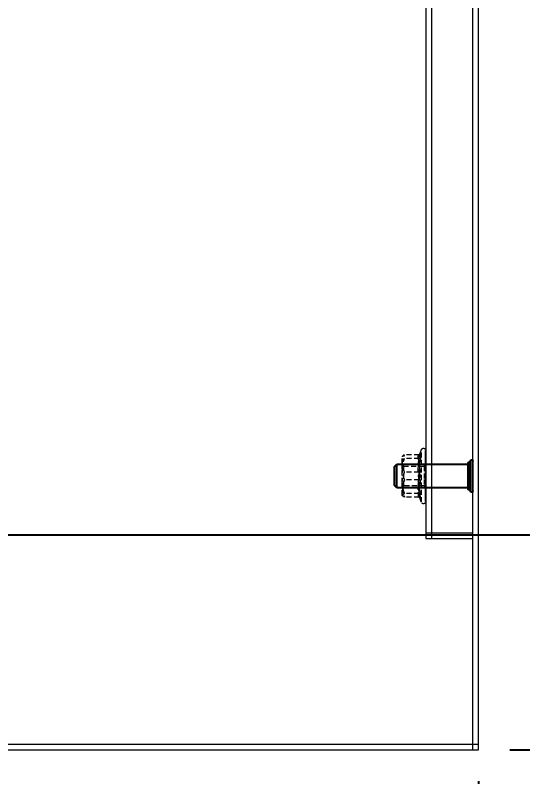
# Model space of a CAD drawing. Header units: millimetres. Extents: x 2222 to 6110, y 1393 to 4154.
# Drawn here: x 5673.4 to 5803.1, y 3051.5 to 3246.1 of the extents above; entities that cross this region are included whole.
import ezdxf

# ---------------------------------------------------------------- set-up
doc = ezdxf.new("R2010")
doc.units = ezdxf.units.MM
doc.linetypes.add('HIDDEN', pattern=[1.905, 1.27, -0.635])
doc.layers.add('BUSBAR', color=3, linetype='Continuous')
doc.layers.add('GR1-1', color=3, linetype='Continuous')
doc.styles.add('TAMCO', font='cordia.shx', dxfattribs={"width": 0.8, "height": 25})
doc.dimstyles.new('TAMCO', dxfattribs={"dimtxt": 25, "dimasz": 12, "dimexe": 4, "dimexo": 8, "dimgap": 7, "dimtad": 2, "dimdec": 1, "dimdsep": 46, "dimtxsty": 'TAMCO', "dimblk": 'OPEN30', "dimcen": 2.5, "dimclrd": 4, "dimclre": 4, "dimclrt": 3, "dimadec": 0, "dimazin": 0, "dimtfac": 1, "dimtdec": 1, "dimtmove": 0, "dimatfit": 3, "dimldrblk": 'OPEN30', "dimfxl": 0, "dimarcsym": 0})

# ---------------------------------------------------------------- blocks, each defined once
blk = doc.blocks.new('A$C310157CF')
at = {"color": 7, "linetype": 'HIDDEN', "lineweight": 0}
for p, q in [((-3.18, 6), (-5, 6)), ((1.76, 6), (-3.18, 6)), ((4.93, 6), (1.76, 6)), ((-5.41, 1.72), (-5.41, 5.4)), ((-4.46, 1.72), (-4.46, 5.4)), ((2.5, 5.65), (-2.5, 5.65)), ((-0.95, 1.72), (-0.95, 5.4)), ((0.95, 1.72), (0.95, 5.4)), ((4.46, 1.72), (4.46, 5.4)), ((5.41, 1.72), (5.41, 5.4)), ((6.71, 1.1), (-6.72, 1.1)), ((-2.5, 0.38), (0.88, 0.38)), ((0.88, 0.38), (2.5, 0.38))]:
    blk.add_line(p, q, dxfattribs=at)
blk.add_line((6.53, 0), (-6.53, 0))
for centre, start, end in [((-6.53, 0.57), 110, 270), ((6.53, 0.57), 270, 70)]:
    blk.add_arc(centre, 0.567, start, end, dxfattribs=at)
for points, knots in [([(-3.18, 6), (-3.79, 5.92), (-4.55, 5.82), (-5.26, 5.47), (-5.41, 5.4)], [0, 0, 0, 0, 0.801462, 1, 1, 1, 1]), ([(-5.41, 5.4), (-5.27, 5.68), (-5.11, 5.99), (-4.95, 6), (-4.93, 6)], [0, 0, 0, 0, 0.896037, 1, 1, 1, 1]), ([(-1.76, 6), (-1.89, 6), (-2.78, 5.98), (-3.7, 5.71), (-4.43, 5.41), (-4.46, 5.4)], [0, 0, 0, 0, 0.148486, 0.965571, 1, 1, 1, 1]), ([(-0.95, 5.4), (-1.6, 5.68), (-2.34, 5.99), (-3.1, 6), (-3.18, 6)], [0, 0, 0, 0, 0.896037, 1, 1, 1, 1]), ([(0.95, 5.4), (0.72, 5.49), (-0.15, 5.84), (-1.07, 5.93), (-1.76, 6)], [0, 0, 0, 0, 0.263253, 1, 1, 1, 1]), ([(1.76, 6), (1.62, 6), (0.73, 5.98), (-0.18, 5.71), (-0.92, 5.41), (-0.95, 5.4)], [0, 0, 0, 0, 0.148486, 0.965571, 1, 1, 1, 1]), ([(0.95, 5.4), (1.6, 5.68), (2.34, 5.99), (3.1, 6), (3.18, 6)], [0, 0, 0, 0, 0.896035, 1, 1, 1, 1]), ([(4.46, 5.4), (4.23, 5.49), (3.36, 5.84), (2.44, 5.93), (1.76, 6)], [0, 0, 0, 0, 0.263254, 1, 1, 1, 1]), ([(3.18, 6), (3.79, 5.92), (4.55, 5.82), (5.26, 5.47), (5.41, 5.4)], [0, 0, 0, 0, 0.801465, 1, 1, 1, 1]), ([(4.93, 6), (4.8, 5.92), (4.64, 5.82), (4.49, 5.47), (4.46, 5.4)], [0, 0, 0, 0, 0.801461, 1, 1, 1, 1]), ([(5.41, 5.4), (5.27, 5.68), (5.11, 5.99), (4.95, 6), (4.93, 6)], [0, 0, 0, 0, 0.896037, 1, 1, 1, 1]), ([(-5.41, 1.72), (-4.67, 1.85), (-3.19, 2.11), (-1.7, 1.85), (-0.95, 1.72)], [0, 0, 0, 0, 0.492149, 1, 1, 1, 1]), ([(-4.46, 1.72), (-4.61, 1.85), (-4.93, 2.11), (-5.25, 1.85), (-5.41, 1.72)], [0, 0, 0, 0, 0.492148, 1, 1, 1, 1]), ([(0.95, 1.72), (0.06, 1.85), (-1.74, 2.11), (-3.54, 1.85), (-4.46, 1.72)], [0, 0, 0, 0, 0.492148, 1, 1, 1, 1]), ([(-0.95, 1.72), (-0.06, 1.85), (1.74, 2.11), (3.54, 1.85), (4.46, 1.72)], [0, 0, 0, 0, 0.492149, 1, 1, 1, 1]), ([(5.41, 1.72), (4.67, 1.85), (3.19, 2.11), (1.7, 1.85), (0.95, 1.72)], [0, 0, 0, 0, 0.492147, 1, 1, 1, 1]), ([(4.46, 1.72), (4.61, 1.85), (4.93, 2.11), (5.25, 1.85), (5.41, 1.72)], [0, 0, 0, 0, 0.492148, 1, 1, 1, 1]), ([(-5.68, 1.34), (-5.68, 1.34), (-5.64, 1.36), (-5.56, 1.4), (-5.48, 1.49), (-5.42, 1.6), (-5.41, 1.68), (-5.41, 1.72)], [0, 0, 0, 0, 0.007907, 0.267532, 0.528602, 0.763814, 1, 1, 1, 1]), ([(-1, 1.34), (-1.18, 1.38), (-2.09, 1.59), (-3.66, 1.74), (-5.04, 1.47), (-5.68, 1.34)], [0, 0, 0, 0, 0.118083, 0.592258, 1, 1, 1, 1]), ([(-5.49, 1.48), (-5.35, 1.57), (-5.07, 1.74), (-4.81, 1.47), (-4.68, 1.34)], [0, 0, 0, 0, 0.500552, 1, 1, 1, 1]), ([(-4.46, 1.72), (-4.46, 1.68), (-4.47, 1.6), (-4.52, 1.49), (-4.59, 1.4), (-4.65, 1.36), (-4.68, 1.34), (-4.68, 1.34)], [0, 0, 0, 0, 0.236185, 0.471405, 0.732466, 0.992087, 1, 1, 1, 1]), ([(-4.68, 1.34), (-4.46, 1.38), (-3.35, 1.59), (-1.43, 1.74), (0.23, 1.47), (1, 1.34)], [0, 0, 0, 0, 0.118083, 0.592258, 1, 1, 1, 1]), ([(-1, 1.34), (-0.99, 1.34), (-0.99, 1.36), (-0.97, 1.4), (-0.96, 1.49), (-0.95, 1.6), (-0.95, 1.68), (-0.95, 1.72)], [0, 0, 0, 0, 0.007908, 0.267532, 0.528599, 0.763814, 1, 1, 1, 1]), ([(4.68, 1.34), (4.46, 1.38), (3.35, 1.59), (1.43, 1.74), (-0.23, 1.47), (-1, 1.34)], [0, 0, 0, 0, 0.118084, 0.592258, 1, 1, 1, 1]), ([(0.95, 1.72), (0.95, 1.68), (0.95, 1.6), (0.96, 1.49), (0.97, 1.4), (0.99, 1.36), (0.99, 1.34), (1, 1.34)], [0, 0, 0, 0, 0.236186, 0.471401, 0.732468, 0.992092, 1, 1, 1, 1]), ([(1, 1.34), (1.18, 1.38), (2.09, 1.59), (3.66, 1.74), (5.04, 1.47), (5.68, 1.34)], [0, 0, 0, 0, 0.118083, 0.592257, 1, 1, 1, 1]), ([(4.68, 1.34), (4.68, 1.34), (4.65, 1.36), (4.59, 1.4), (4.52, 1.49), (4.47, 1.6), (4.46, 1.68), (4.46, 1.72)], [0, 0, 0, 0, 0.007913, 0.267525, 0.5286, 0.763814, 1, 1, 1, 1]), ([(5.68, 1.34), (5.64, 1.38), (5.43, 1.59), (5.09, 1.74), (4.81, 1.47), (4.68, 1.34)], [0, 0, 0, 0, 0.118084, 0.592259, 1, 1, 1, 1]), ([(5.3, 1.62), (5.3, 1.62), (5.32, 1.63), (5.39, 1.6), (5.49, 1.47), (5.51, 1.45)], [0, 0, 0, 0, 0.006763, 0.854115, 1, 1, 1, 1]), ([(5.41, 1.72), (5.41, 1.68), (5.42, 1.6), (5.48, 1.49), (5.56, 1.4), (5.64, 1.36), (5.68, 1.34), (5.68, 1.34)], [0, 0, 0, 0, 0.236186, 0.471402, 0.732454, 0.992093, 1, 1, 1, 1])]:
    blk.add_open_spline(points, degree=3, knots=knots, dxfattribs=at)
for points in [[(-3, 6), (-2.5, 5.65)], [(2.5, 5.65), (3, 6)], [(-2.5, 5.65), (-2.5, 0.38)], [(2.5, 0.38), (2.5, 5.65)], [(-5.34, 1.61), (-6.73, 1.1)], [(-5.52, 1.43), (-5.48, 1.47)], [(-5.35, 1.6), (-5.33, 1.6)], [(-2.5, 0.38), (-3, 0.03)], [(-3, 0.03), (-3, 0)], [(3, 0.03), (2.5, 0.38)], [(3, 0), (3, 0.03)], [(6.73, 1.1), (5.34, 1.61)], [(5.51, 1.45), (5.52, 1.43)]]:
    blk.add_open_spline(points, degree=1, dxfattribs=at)
blk = doc.blocks.new('A$C1D0F77C0')
for p, q in [((2.41, 0), (-2.41, 0)), ((0.75, -0.59), (-3, -0.59)), ((3, -0.59), (0.75, -0.59))]:
    blk.add_line(p, q)
at = {"color": 0, "linetype": 'ByBlock', "lineweight": -2}
for p, q in [((0.96, -19.4), (-3.8, -19.4)), ((-3.35, -18.8), (-3.37, -18.8)), ((-3.34, -19.18), (-3.37, -19.18)), ((-3.34, -18.8), (-3.35, -18.8)), ((-3.35, -19.4), (-3.35, -19.18)), ((-3.14, -18.8), (-3.34, -18.8)), ((-3.34, -19.18), (-3.14, -19.18)), ((-3.34, -19.4), (-3.34, -19.18)), ((-3.33, -19.4), (-3.33, -19.18)), ((-3.33, -19.4), (-3.33, -19.18)), ((-2.78, -18.8), (-3.14, -18.8)), ((-3.14, -19.4), (-3.14, -19.18)), ((-2.66, -19.18), (-3.14, -19.18)), ((-3.13, -19.4), (-3.13, -19.18)), ((-3.12, -19.4), (-3.12, -19.18)), ((-3.06, -19.4), (-3.06, -19.18)), ((-2.98, -19.18), (-2.98, -18.8)), ((-2.98, -19.18), (-2.98, -18.8)), ((-2.97, -19.18), (-2.97, -18.8)), ((-2.96, -19.18), (-2.96, -18.8)), ((-2.8, -19.18), (-2.8, -18.8)), ((-2.78, -19.18), (-2.78, -18.8)), ((-2.76, -19.18), (-2.76, -18.8)), ((-2.66, -18.8), (-2.75, -18.8)), ((-2.75, -19.4), (-2.75, -19.18)), ((-2.74, -19.18), (-2.74, -18.8)), ((-2.11, -18.8), (-2.66, -18.8)), ((-2.66, -19.18), (-2.39, -19.18)), ((-2.66, -19.4), (-2.66, -19.18)), ((-2.65, -19.4), (-2.65, -19.18)), ((-2.63, -19.4), (-2.63, -19.18)), ((-2.43, -19.18), (-2.43, -18.8)), ((-2.39, -19.18), (-2.39, -18.8)), ((-2.08, -19.18), (-2.39, -19.18)), ((-2.37, -19.18), (-2.37, -18.8)), ((-2.33, -19.18), (-2.33, -18.8)), ((-1.84, -18.8), (-2.11, -18.8)), ((-2.11, -19.4), (-2.11, -19.18)), ((-1.27, -19.18), (-2.11, -19.18)), ((-2.08, -19.4), (-2.08, -19.18)), ((-2.07, -19.4), (-2.07, -19.18)), ((-1.94, -19.4), (-1.94, -19.18)), ((-1.89, -18.8), (-1.81, -18.8)), ((-1.89, -19.18), (-1.89, -18.8)), ((-1.84, -19.18), (-1.84, -18.8)), ((-1.81, -19.18), (-1.81, -18.8)), ((-1.42, -18.8), (-1.76, -18.8)), ((-1.76, -19.18), (-1.76, -18.8)), ((-1.27, -18.8), (-1.42, -18.8)), ((-1.42, -19.4), (-1.42, -19.18)), ((-0.51, -18.8), (-1.27, -18.8)), ((-1.27, -19.18), (-1.17, -19.18)), ((-1.27, -19.4), (-1.27, -19.18)), ((-1.25, -19.4), (-1.25, -19.18)), ((-1.22, -19.18), (-1.22, -18.8)), ((-1.22, -19.4), (-1.22, -19.18)), ((-1.17, -19.18), (-1.17, -18.8)), ((-1.13, -19.18), (-1.13, -18.8)), ((-1.07, -19.18), (-1.07, -18.8)), ((-0.48, -19.18), (-1.07, -19.18)), ((-0.41, -18.8), (-0.51, -18.8)), ((-0.51, -19.4), (-0.51, -19.18)), ((0.46, -19.18), (-0.51, -19.18)), ((-0.48, -19.4), (-0.48, -19.18)), ((-0.47, -18.8), (-0.37, -18.8)), ((-0.47, -19.18), (-0.47, -18.8)), ((-0.46, -19.4), (-0.46, -19.18)), ((-0.41, -19.18), (-0.41, -18.8)), ((0.3, -18.8), (-0.41, -18.8)), ((-0.37, -19.18), (-0.37, -18.8)), ((-0.31, -19.18), (-0.31, -18.8)), ((-0.3, -19.4), (-0.3, -19.18)), ((0.31, -18.8), (0.3, -18.8)), ((0.3, -18.8), (0.37, -18.8)), ((0.3, -19.4), (0.3, -19.18)), ((0.31, -19.18), (0.31, -18.8)), ((0.37, -19.18), (0.37, -18.8)), ((0.46, -18.8), (0.37, -18.8)), ((0.41, -19.18), (0.41, -18.8)), ((1.22, -18.8), (0.46, -18.8)), ((0.46, -19.4), (0.46, -19.18)), ((0.46, -19.18), (0.51, -19.18)), ((0.47, -19.18), (0.47, -18.8)), ((1.13, -19.18), (0.48, -19.18)), ((0.48, -19.4), (0.48, -19.18)), ((0.51, -19.4), (0.51, -19.18)), ((3.8, -19.4), (0.96, -19.4)), ((1.07, -19.18), (1.07, -18.8)), ((1.13, -19.18), (1.13, -18.8)), ((1.13, -19.18), (1.22, -19.18)), ((1.17, -19.18), (1.17, -18.8)), ((1.27, -18.8), (1.22, -18.8)), ((1.22, -19.18), (1.22, -18.8)), ((2.07, -19.18), (1.22, -19.18)), ((1.22, -19.4), (1.22, -19.18)), ((1.76, -18.8), (1.25, -18.8)), ((1.25, -19.4), (1.25, -19.18)), ((1.27, -19.4), (1.27, -19.18)), ((1.42, -19.4), (1.42, -19.18)), ((1.76, -19.18), (1.76, -18.8)), ((1.81, -19.18), (1.81, -18.8)), ((2.07, -18.8), (1.81, -18.8)), ((1.84, -19.18), (1.84, -18.8)), ((1.89, -19.18), (1.89, -18.8)), ((1.94, -19.4), (1.94, -19.18)), ((2.63, -18.8), (2.07, -18.8)), ((2.07, -19.4), (2.07, -19.18)), ((2.07, -19.18), (2.11, -19.18)), ((2.37, -19.18), (2.08, -19.18)), ((2.08, -19.4), (2.08, -19.18)), ((2.11, -19.4), (2.11, -19.18)), ((2.33, -19.18), (2.33, -18.8)), ((2.37, -19.18), (2.37, -18.8)), ((2.37, -19.18), (2.63, -19.18)), ((2.39, -19.18), (2.39, -18.8)), ((2.43, -19.18), (2.43, -18.8)), ((2.66, -18.8), (2.63, -18.8)), ((3.12, -19.18), (2.63, -19.18)), ((2.63, -19.4), (2.63, -19.18)), ((2.76, -18.8), (2.65, -18.8)), ((2.65, -19.4), (2.65, -19.18)), ((2.66, -19.4), (2.66, -19.18)), ((2.74, -19.18), (2.74, -18.8)), ((2.75, -19.4), (2.75, -19.18)), ((2.76, -19.18), (2.76, -18.8)), ((3.12, -18.8), (2.76, -18.8)), ((2.78, -19.18), (2.78, -18.8)), ((2.8, -19.18), (2.8, -18.8)), ((2.96, -19.18), (2.96, -18.8)), ((2.97, -19.18), (2.97, -18.8)), ((2.98, -19.18), (2.98, -18.8)), ((2.98, -19.18), (2.98, -18.8)), ((3.06, -19.4), (3.06, -19.18)), ((3.33, -18.8), (3.12, -18.8)), ((3.12, -19.4), (3.12, -19.18)), ((3.12, -19.18), (3.33, -19.18)), ((3.13, -19.4), (3.13, -19.18)), ((3.14, -19.4), (3.14, -19.18)), ((3.34, -18.8), (3.33, -18.8)), ((3.37, -19.18), (3.33, -19.18)), ((3.33, -19.4), (3.33, -19.18)), ((3.33, -19.4), (3.33, -19.18)), ((3.34, -19.4), (3.34, -19.18)), ((3.35, -18.8), (3.37, -18.8)), ((3.35, -19.4), (3.35, -19.18)), ((3.8, -19.99), (-3.8, -19.99))]:
    blk.add_line(p, q, dxfattribs=at)
for centre, start, end in [((-3.8, -19.7), 90, 270), ((3.8, -19.7), 270, 90)]:
    blk.add_arc(centre, 0.297, start, end, dxfattribs=at)
for points in [[(-2.41, 0), (-3, -0.59)], [(3, -0.59), (2.41, 0)], [(-3, -0.59), (-3, -19.18)], [(3, -19.18), (3, -0.59)]]:
    blk.add_open_spline(points, degree=1)
for points in [[(-3.37, -18.8), (-3.74, -19.4)], [(-3.37, -19.18), (-3.37, -19.4)], [(3.74, -19.4), (3.37, -18.8)], [(3.37, -19.4), (3.37, -19.18)], [(-3.8, -19.99), (-3.8, -20)], [(3.8, -20), (3.8, -19.99)]]:
    blk.add_open_spline(points, degree=1, dxfattribs=at)
for points, knots in [([(-3.35, -18.8), (-3.42, -18.91), (-3.55, -19.11), (-3.67, -19.31), (-3.72, -19.4)], [0, 0, 0, 0, 0.559493, 1, 1, 1, 1]), ([(-3.7, -19.4), (-3.65, -19.31), (-3.53, -19.11), (-3.4, -18.91), (-3.33, -18.8)], [0, 0, 0, 0, 0.440507, 1, 1, 1, 1]), ([(-3.69, -19.4), (-3.58, -19.21), (-3.46, -19.01), (-3.34, -18.81), (-3.34, -18.8)], [0, 0, 0, 0, 0.950163, 1, 1, 1, 1]), ([(-3.33, -18.8), (-3.4, -18.93), (-3.52, -19.13), (-3.64, -19.33), (-3.68, -19.4)], [0, 0, 0, 0, 0.625372, 1, 1, 1, 1]), ([(-3.14, -18.8), (-3.14, -18.81), (-3.26, -19.01), (-3.38, -19.21), (-3.5, -19.4)], [0, 0, 0, 0, 0.049832, 1, 1, 1, 1]), ([(-3.48, -19.4), (-3.43, -19.33), (-3.31, -19.13), (-3.19, -18.93), (-3.12, -18.8)], [0, 0, 0, 0, 0.374629, 1, 1, 1, 1]), ([(-3.45, -19.4), (-3.41, -19.33), (-3.3, -19.13), (-3.19, -18.93), (-3.13, -18.8)], [0, 0, 0, 0, 0.374627, 1, 1, 1, 1]), ([(-3.06, -18.8), (-3.12, -18.93), (-3.23, -19.13), (-3.33, -19.33), (-3.37, -19.4)], [0, 0, 0, 0, 0.625372, 1, 1, 1, 1]), ([(-2.75, -18.8), (-2.82, -18.93), (-2.93, -19.13), (-3.04, -19.33), (-3.08, -19.4)], [0, 0, 0, 0, 0.625373, 1, 1, 1, 1]), ([(-2.96, -19.4), (-2.92, -19.33), (-2.82, -19.13), (-2.71, -18.93), (-2.65, -18.8)], [0, 0, 0, 0, 0.374626, 1, 1, 1, 1]), ([(-2.92, -19.4), (-2.89, -19.33), (-2.8, -19.13), (-2.71, -18.93), (-2.66, -18.8)], [0, 0, 0, 0, 0.374627, 1, 1, 1, 1]), ([(-2.63, -18.8), (-2.68, -18.93), (-2.77, -19.13), (-2.85, -19.33), (-2.89, -19.4)], [0, 0, 0, 0, 0.625374, 1, 1, 1, 1]), ([(-2.11, -18.8), (-2.16, -18.93), (-2.25, -19.13), (-2.34, -19.33), (-2.37, -19.4)], [0, 0, 0, 0, 0.625373, 1, 1, 1, 1]), ([(-2.33, -19.4), (-2.3, -19.33), (-2.21, -19.13), (-2.12, -18.93), (-2.07, -18.8)], [0, 0, 0, 0, 0.374627, 1, 1, 1, 1]), ([(-2.28, -19.4), (-2.25, -19.33), (-2.19, -19.13), (-2.12, -18.93), (-2.08, -18.8)], [0, 0, 0, 0, 0.374628, 1, 1, 1, 1]), ([(-1.94, -18.8), (-1.98, -18.93), (-2.03, -19.13), (-2.09, -19.33), (-2.11, -19.4)], [0, 0, 0, 0, 0.625373, 1, 1, 1, 1]), ([(-1.42, -18.8), (-1.46, -18.93), (-1.52, -19.13), (-1.58, -19.33), (-1.61, -19.4)], [0, 0, 0, 0, 0.625375, 1, 1, 1, 1]), ([(-1.43, -19.4), (-1.4, -19.33), (-1.35, -19.13), (-1.29, -18.93), (-1.25, -18.8)], [0, 0, 0, 0, 0.374626, 1, 1, 1, 1]), ([(-1.37, -19.4), (-1.35, -19.33), (-1.32, -19.13), (-1.29, -18.93), (-1.27, -18.8)], [0, 0, 0, 0, 0.374623, 1, 1, 1, 1]), ([(-1.22, -18.8), (-1.24, -18.91), (-1.27, -19.11), (-1.3, -19.31), (-1.31, -19.4)], [0, 0, 0, 0, 0.559496, 1, 1, 1, 1]), ([(-0.51, -18.8), (-0.53, -18.93), (-0.57, -19.13), (-0.6, -19.33), (-0.61, -19.4)], [0, 0, 0, 0, 0.625376, 1, 1, 1, 1]), ([(-0.56, -19.4), (-0.54, -19.31), (-0.51, -19.11), (-0.48, -18.91), (-0.46, -18.8)], [0, 0, 0, 0, 0.440504, 1, 1, 1, 1]), ([(-0.49, -19.4), (-0.49, -19.21), (-0.48, -19.01), (-0.48, -18.81), (-0.48, -18.8)], [0, 0, 0, 0, 0.950166, 1, 1, 1, 1]), ([(-0.3, -18.8), (-0.3, -18.91), (-0.3, -19.11), (-0.29, -19.31), (-0.29, -19.4)], [0, 0, 0, 0, 0.559496, 1, 1, 1, 1]), ([(0.3, -18.8), (0.3, -18.81), (0.3, -19.01), (0.3, -19.21), (0.29, -19.4)], [0, 0, 0, 0, 0.049834, 1, 1, 1, 1]), ([(0.56, -19.4), (0.53, -19.21), (0.49, -19.01), (0.46, -18.81), (0.46, -18.8)], [0, 0, 0, 0, 0.950161, 1, 1, 1, 1]), ([(0.49, -19.4), (0.49, -19.31), (0.49, -19.11), (0.48, -18.91), (0.48, -18.8)], [0, 0, 0, 0, 0.440504, 1, 1, 1, 1]), ([(0.51, -18.8), (0.53, -18.93), (0.57, -19.13), (0.6, -19.33), (0.61, -19.4)], [0, 0, 0, 0, 0.625377, 1, 1, 1, 1]), ([(1.22, -18.8), (1.22, -18.81), (1.25, -19.01), (1.28, -19.21), (1.31, -19.4)], [0, 0, 0, 0, 0.049837, 1, 1, 1, 1]), ([(1.43, -19.4), (1.4, -19.33), (1.35, -19.13), (1.29, -18.93), (1.25, -18.8)], [0, 0, 0, 0, 0.374627, 1, 1, 1, 1]), ([(1.37, -19.4), (1.35, -19.33), (1.32, -19.13), (1.29, -18.93), (1.27, -18.8)], [0, 0, 0, 0, 0.374623, 1, 1, 1, 1]), ([(1.42, -18.8), (1.46, -18.93), (1.52, -19.13), (1.58, -19.33), (1.61, -19.4)], [0, 0, 0, 0, 0.625378, 1, 1, 1, 1]), ([(1.94, -18.8), (1.98, -18.93), (2.03, -19.13), (2.09, -19.33), (2.11, -19.4)], [0, 0, 0, 0, 0.625373, 1, 1, 1, 1]), ([(2.33, -19.4), (2.3, -19.33), (2.21, -19.13), (2.12, -18.93), (2.07, -18.8)], [0, 0, 0, 0, 0.374627, 1, 1, 1, 1]), ([(2.28, -19.4), (2.25, -19.33), (2.19, -19.13), (2.12, -18.93), (2.08, -18.8)], [0, 0, 0, 0, 0.374625, 1, 1, 1, 1]), ([(2.11, -18.8), (2.16, -18.93), (2.25, -19.13), (2.34, -19.33), (2.37, -19.4)], [0, 0, 0, 0, 0.625373, 1, 1, 1, 1]), ([(2.63, -18.8), (2.68, -18.93), (2.77, -19.13), (2.85, -19.33), (2.89, -19.4)], [0, 0, 0, 0, 0.625373, 1, 1, 1, 1]), ([(2.96, -19.4), (2.92, -19.33), (2.82, -19.13), (2.71, -18.93), (2.65, -18.8)], [0, 0, 0, 0, 0.374628, 1, 1, 1, 1]), ([(2.92, -19.4), (2.89, -19.33), (2.8, -19.13), (2.71, -18.93), (2.66, -18.8)], [0, 0, 0, 0, 0.374623, 1, 1, 1, 1]), ([(2.75, -18.8), (2.82, -18.93), (2.93, -19.13), (3.04, -19.33), (3.08, -19.4)], [0, 0, 0, 0, 0.625376, 1, 1, 1, 1]), ([(3.06, -18.8), (3.12, -18.93), (3.23, -19.13), (3.33, -19.33), (3.37, -19.4)], [0, 0, 0, 0, 0.625374, 1, 1, 1, 1]), ([(3.48, -19.4), (3.43, -19.33), (3.31, -19.13), (3.19, -18.93), (3.12, -18.8)], [0, 0, 0, 0, 0.374626, 1, 1, 1, 1]), ([(3.45, -19.4), (3.41, -19.33), (3.3, -19.13), (3.19, -18.93), (3.13, -18.8)], [0, 0, 0, 0, 0.374629, 1, 1, 1, 1]), ([(3.14, -18.8), (3.21, -18.91), (3.32, -19.11), (3.44, -19.31), (3.5, -19.4)], [0, 0, 0, 0, 0.559499, 1, 1, 1, 1]), ([(3.33, -18.8), (3.4, -18.93), (3.52, -19.13), (3.64, -19.33), (3.68, -19.4)], [0, 0, 0, 0, 0.625375, 1, 1, 1, 1]), ([(3.7, -19.4), (3.59, -19.21), (3.46, -19.01), (3.34, -18.81), (3.33, -18.8)], [0, 0, 0, 0, 0.950171, 1, 1, 1, 1]), ([(3.69, -19.4), (3.64, -19.31), (3.52, -19.11), (3.4, -18.91), (3.34, -18.8)], [0, 0, 0, 0, 0.440507, 1, 1, 1, 1]), ([(3.35, -18.8), (3.36, -18.81), (3.48, -19.01), (3.61, -19.21), (3.72, -19.4)], [0, 0, 0, 0, 0.049829, 1, 1, 1, 1])]:
    blk.add_open_spline(points, degree=3, knots=knots, dxfattribs=at)
blk = doc.blocks.new('A$C1F43471B')
at = {"rotation": 90}
for name, p in [('A$C310157CF', (-11.99, 0)), ('A$C1D0F77C0', (-19.99, 0))]:
    blk.add_blockref(name, p, dxfattribs=at)
blk = doc.blocks.new('_Open30')
at = {"color": 0, "linetype": 'ByBlock', "lineweight": -2}
for p, q in [((-1, 0.268), (0, 0)), ((0, 0), (-1, -0.268)), ((0, 0), (-1, 0))]:
    blk.add_line(p, q, dxfattribs=at)
blk = doc.blocks.new('*D54')
at = {"layer": 'BUSBAR', "color": 4, "lineweight": -2}
for p, q in [((5566.76, 3050.33), (5566.76, 2948.18)), ((5791.76, 3050.33), (5791.76, 2948.18)), ((5779.76, 2952.18), (5578.76, 2952.18))]:
    blk.add_line(p, q, dxfattribs=at)
at = {"layer": 'DEFPOINTS', "color": 0}
for p in [(5566.76, 3058.33), (5791.76, 3058.33), (5566.76, 2952.18)]:
    blk.add_point(p, dxfattribs=at)
at = {"layer": 'BUSBAR', "color": 4, "lineweight": -2, "xscale": 12, "yscale": 12, "zscale": 12, "rotation": 180}
blk.add_blockref('_Open30', (5566.76, 2952.18), dxfattribs=at)
at = {"layer": 'BUSBAR', "color": 4, "lineweight": -2, "xscale": 12, "yscale": 12, "zscale": 12}
blk.add_blockref('_Open30', (5791.76, 2952.18), dxfattribs=at)
at = {"layer": 'BUSBAR', "color": 3, "lineweight": 9, "insert": (5679.26, 2932.68), "char_height": 25, "attachment_point": 5, "style": 'TAMCO'}
blk.add_mtext('225', dxfattribs=at)
blk = doc.blocks.new('*D41')
at = {"layer": 'BUSBAR', "color": 4, "lineweight": -2}
for p, q in [((5541.76, 3052.33), (5541.76, 2890.72)), ((5791.76, 3050.33), (5791.76, 2890.72)), ((5553.76, 2894.72), (5779.76, 2894.72))]:
    blk.add_line(p, q, dxfattribs=at)
at = {"layer": 'DEFPOINTS', "color": 0}
for p in [(5541.76, 3060.33), (5791.76, 3058.33), (5791.76, 2894.72)]:
    blk.add_point(p, dxfattribs=at)
at = {"layer": 'BUSBAR', "color": 4, "lineweight": -2, "xscale": 12, "yscale": 12, "zscale": 12, "rotation": 180}
blk.add_blockref('_Open30', (5541.76, 2894.72), dxfattribs=at)
at = {"layer": 'BUSBAR', "color": 4, "lineweight": -2, "xscale": 12, "yscale": 12, "zscale": 12}
blk.add_blockref('_Open30', (5791.76, 2894.72), dxfattribs=at)
at = {"layer": 'BUSBAR', "color": 3, "lineweight": 9, "insert": (5691.76, 2875.22), "char_height": 25, "attachment_point": 5, "style": 'TAMCO'}
blk.add_mtext('250', dxfattribs=at)
blk = doc.blocks.new('*D56')
at = {"layer": 'BUSBAR', "color": 4, "lineweight": -2}
for p, q in [((5604.76, 3113.33), (5837.2, 3113.33)), ((5833.2, 3070.33), (5833.2, 3101.33)), ((5799.76, 3058.33), (5837.2, 3058.33))]:
    blk.add_line(p, q, dxfattribs=at)
at = {"layer": 'DEFPOINTS', "color": 0}
for p in [(5596.76, 3113.33), (5833.2, 3113.33), (5791.76, 3058.33)]:
    blk.add_point(p, dxfattribs=at)
at = {"layer": 'BUSBAR', "color": 4, "lineweight": -2, "xscale": 12, "yscale": 12, "zscale": 12}
for p, rotation in [((5833.2, 3113.33), 90), ((5833.2, 3058.33), 270)]:
    blk.add_blockref('_Open30', p, dxfattribs=dict(at, rotation=rotation))
at = {"layer": 'BUSBAR', "color": 3, "lineweight": 9, "insert": (5852.7, 3085.83), "char_height": 25, "attachment_point": 5, "rotation": 90, "style": 'TAMCO'}
blk.add_mtext('55', dxfattribs=at)

msp = doc.modelspace()

# ---------------------------------------------------------------- linework, layer by layer
at = {"lineweight": 9}
for p, q in [((5778.26, 3722.33), (5778.26, 3112.33)), ((5779.76, 3722.33), (5779.76, 3112.33)), ((5778.26, 3113.83), (5790.26, 3113.83)), ((5778.26, 3112.33), (5790.26, 3112.33)), ((5566.76, 3059.83), (5791.76, 3059.83)), ((5566.76, 3058.33), (5791.76, 3058.33))]:
    msp.add_line(p, q, dxfattribs=at)
at = {"layer": 'GR1-1', "color": 0, "linetype": 'Continuous', "lineweight": 9}
for p, q in [((5790.26, 3058.33), (5790.26, 3808.33)), ((5791.76, 3058.33), (5791.76, 3808.33)), ((5566.76, 3059.83), (5791.76, 3059.83))]:
    msp.add_line(p, q, dxfattribs=at)

# ---------------------------------------------------------------- block references
at = {"lineweight": 9, "xscale": -1, "rotation": 180}
msp.add_blockref('A$C1F43471B', (5790.26, 3128.33), dxfattribs=at)

# ---------------------------------------------------------------- dimensions: what is measured, and where the dimension line sits
at = {"layer": 'BUSBAR', "color": 2, "lineweight": 9}
dim = msp.add_linear_dim(base=(5833.2, 3113.33), p1=(5791.76, 3058.33), p2=(5596.76, 3113.33), angle=90, dimstyle='TAMCO', dxfattribs=at)
dim.commit()
dim.dimension.update_dxf_attribs({"geometry": '*D56', "text_midpoint": (5852.7, 3085.83)})
dim = msp.add_linear_dim(base=(5791.76, 2894.72), p1=(5541.76, 3060.33), p2=(5791.76, 3058.33), dimstyle='TAMCO', dxfattribs=at)
dim.commit()
dim.dimension.update_dxf_attribs({"geometry": '*D41', "text_midpoint": (5691.76, 2894.72), "dimtype": 160})
dim = msp.add_linear_dim(base=(5566.76, 2952.18), p1=(5791.76, 3058.33), p2=(5566.76, 3058.33), dimstyle='TAMCO', dxfattribs=at)
dim.commit()
dim.dimension.update_dxf_attribs({"geometry": '*D54', "text_midpoint": (5679.26, 2932.68)})

doc.saveas('drawing.dxf')
